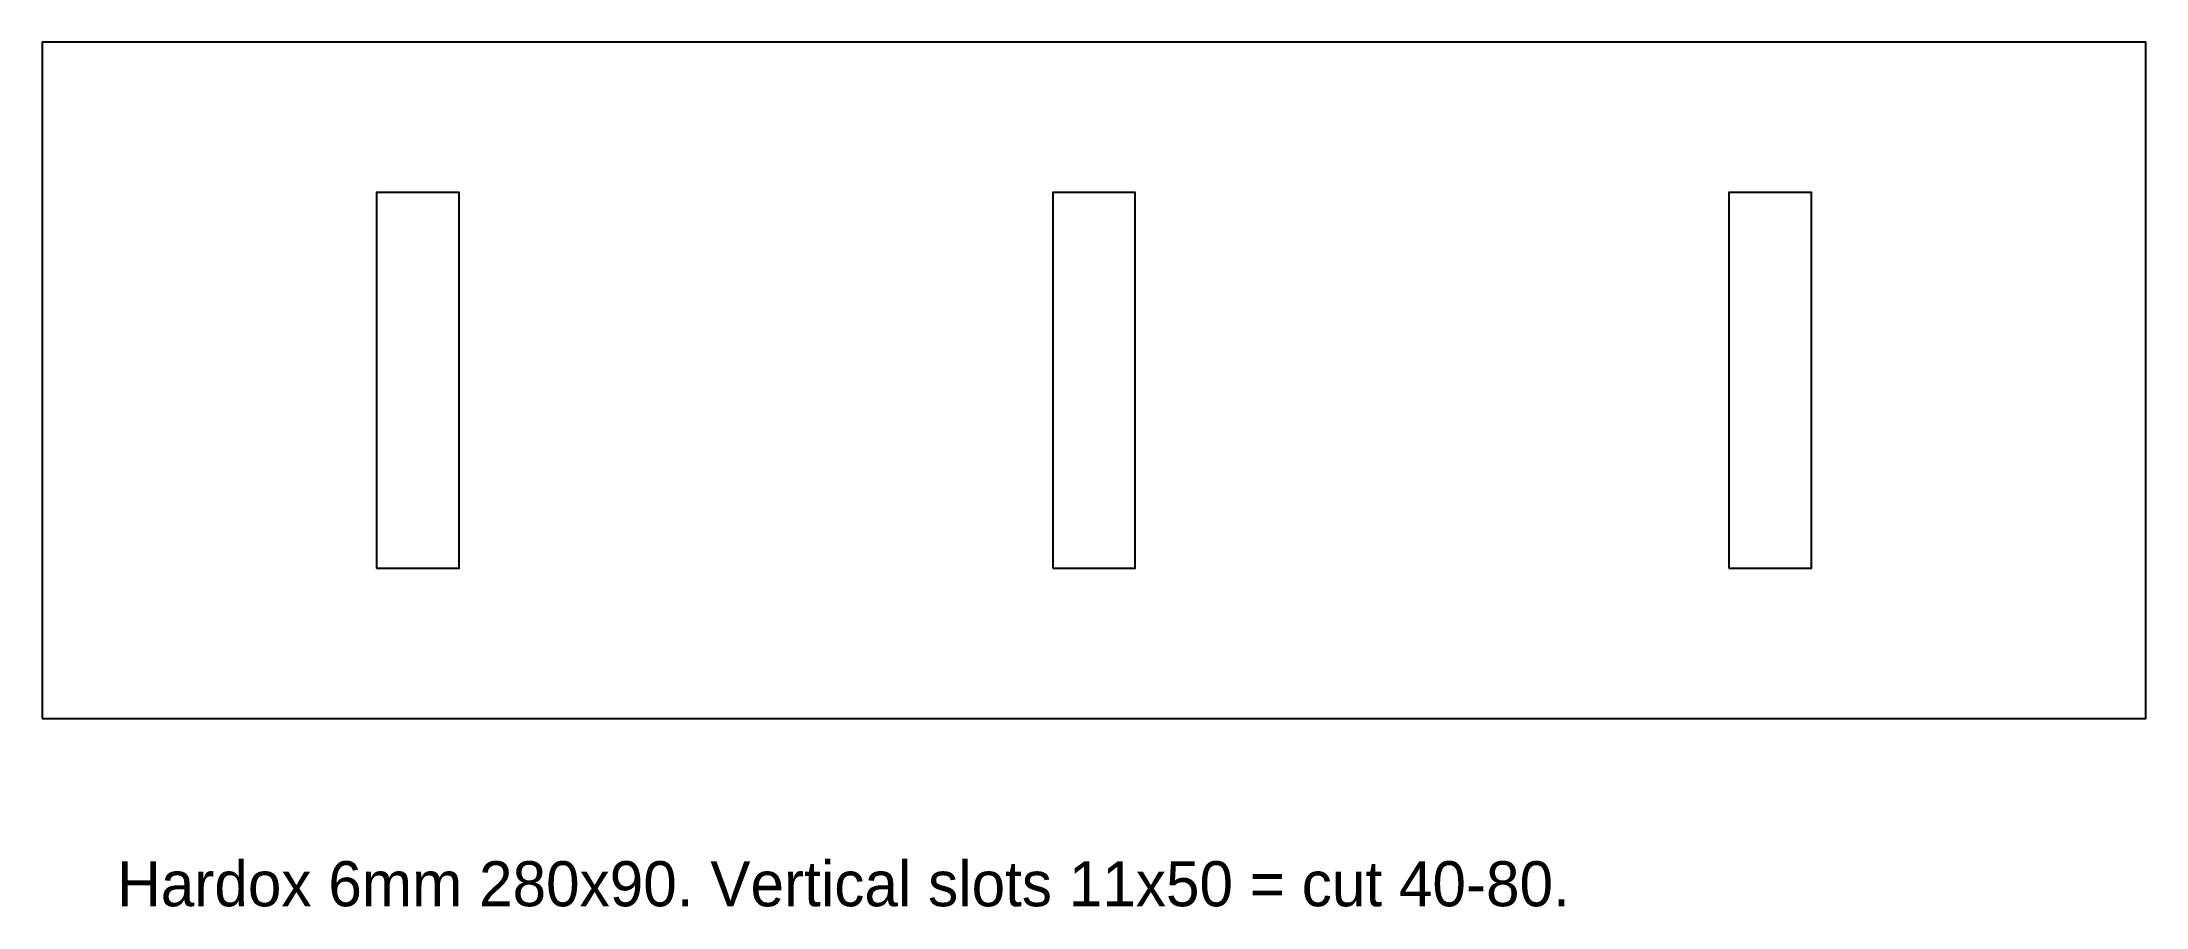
# Model space of a CAD drawing. Header units: metres. Extents: x -140 to 140, y -25 to 90.
import ezdxf

# ---------------------------------------------------------------- set-up
doc = ezdxf.new("R2010")
doc.units = ezdxf.units.M
for name, color, linetype in [('CUT', 7, 'Continuous'), ('NOTE', 4, 'Continuous'), ('PILOT', 1, 'Continuous')]:
    doc.layers.add(name, color=color, linetype=linetype)

msp = doc.modelspace()

# ---------------------------------------------------------------- linework, layer by layer
at = {"layer": 'CUT'}
msp.add_lwpolyline([(-140, 0), (140, 0), (140, 90), (-140, 90)], close=True, dxfattribs=at)
at = {"layer": 'PILOT'}
for points in [[(-95.5, 20), (-84.5, 20), (-84.5, 70), (-95.5, 70)], [(-5.5, 20), (5.5, 20), (5.5, 70), (-5.5, 70)], [(84.5, 20), (95.5, 20), (95.5, 70), (84.5, 70)]]:
    msp.add_lwpolyline(points, close=True, dxfattribs=at)

# ---------------------------------------------------------------- texts
at = {"layer": 'NOTE'}
msp.add_text('Hardox 6mm 280x90. Vertical slots 11x50 = cut 40-80.', height=6, dxfattribs=at).set_placement((-130, -25))

doc.saveas('drawing.dxf')
